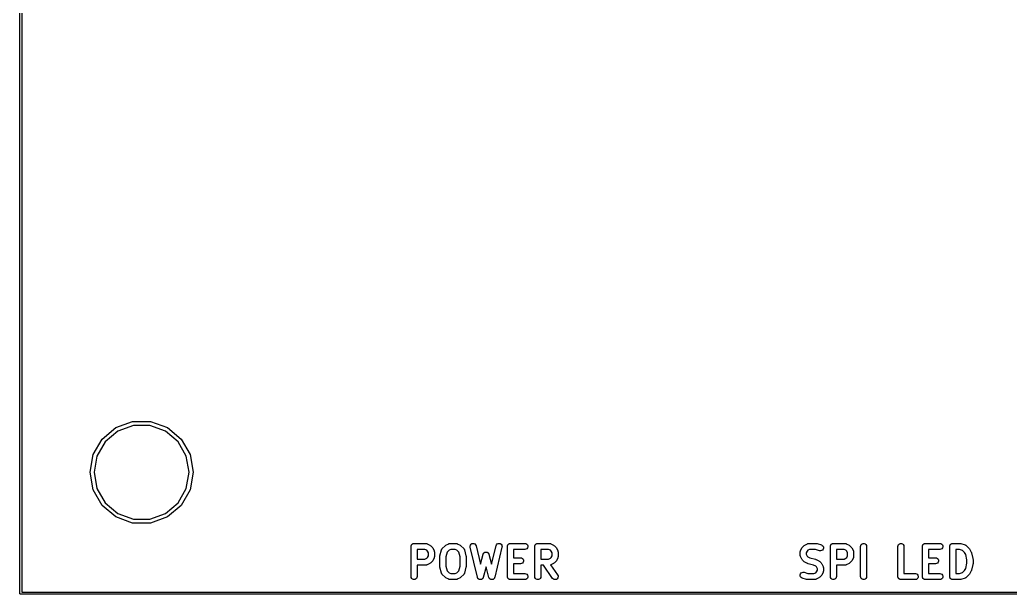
# Model space of a CAD drawing. Extents: x 21 to 201, y -164 to -39.
# Drawn here: x 20.95 to 70.14, y -164.05 to -135.54 of the extents above; entities that cross this region are included whole.
import ezdxf

# ---------------------------------------------------------------- set-up
doc = ezdxf.new("R2010")
doc.units = 0
doc.header["$MEASUREMENT"] = 0
doc.layers.add('BLACK', color=7, linetype='CONTINUOUS')

msp = doc.modelspace()

# ---------------------------------------------------------------- linework, layer by layer
at = {"layer": 'Black'}
for p, q in [((20.95, -164), (20.95, -39)), ((21.05, -39.05), (21.05, -163.95)), ((25.0372, -156.353), (25.7189, -155.781)), ((25.7189, -155.781), (26.5551, -155.477)), ((26.5898, -155.674), (25.8189, -155.954)), ((26.5551, -155.477), (27.4449, -155.477)), ((27.4102, -155.674), (26.5898, -155.674)), ((28.1811, -155.954), (27.4102, -155.674)), ((27.4449, -155.477), (28.2811, -155.781)), ((28.2811, -155.781), (28.9628, -156.353)), ((24.5923, -157.124), (25.0372, -156.353)), ((25.8189, -155.954), (25.1904, -156.482)), ((28.8096, -156.482), (28.1811, -155.954)), ((28.9628, -156.353), (29.4077, -157.124)), ((25.1904, -156.482), (24.7802, -157.192)), ((29.2198, -157.192), (28.8096, -156.482)), ((24.4378, -158), (24.5923, -157.124)), ((24.7802, -157.192), (24.6378, -158)), ((29.3622, -158), (29.2198, -157.192)), ((29.4077, -157.124), (29.5622, -158)), ((24.5923, -158.876), (24.4378, -158)), ((24.6378, -158), (24.7802, -158.808)), ((29.2198, -158.808), (29.3622, -158)), ((29.5622, -158), (29.4077, -158.876)), ((25.0372, -159.647), (24.5923, -158.876)), ((24.7802, -158.808), (25.1904, -159.518)), ((28.8096, -159.518), (29.2198, -158.808)), ((29.4077, -158.876), (28.9628, -159.647)), ((25.7189, -160.219), (25.0372, -159.647)), ((25.1904, -159.518), (25.8189, -160.046)), ((28.1811, -160.046), (28.8096, -159.518)), ((28.9628, -159.647), (28.2811, -160.219)), ((26.5551, -160.523), (25.7189, -160.219)), ((25.8189, -160.046), (26.5898, -160.326)), ((26.5898, -160.326), (27.4102, -160.326)), ((27.4102, -160.326), (28.1811, -160.046)), ((28.2811, -160.219), (27.4449, -160.523)), ((27.4449, -160.523), (26.5551, -160.523)), ((40.3857, -161.679), (40.388, -161.666)), ((40.3857, -163.179), (40.3857, -161.679)), ((40.388, -161.653), (40.3925, -161.64)), ((40.388, -161.666), (40.388, -161.653)), ((40.3925, -161.64), (40.3948, -161.627)), ((40.3948, -161.627), (40.4013, -161.616)), ((40.4013, -161.616), (40.4058, -161.604)), ((40.4058, -161.604), (40.4142, -161.594)), ((40.4142, -161.594), (40.4208, -161.582)), ((40.4208, -161.582), (40.4309, -161.574)), ((40.4309, -161.574), (40.4393, -161.564)), ((40.4393, -161.564), (40.4507, -161.557)), ((40.4507, -161.557), (40.4607, -161.549)), ((40.4607, -161.549), (40.473, -161.544)), ((40.473, -161.544), (40.4844, -161.538)), ((40.4844, -161.538), (40.4973, -161.535)), ((40.4973, -161.535), (40.5097, -161.531)), ((40.5097, -161.531), (40.5228, -161.531)), ((40.5228, -161.531), (40.5357, -161.529)), ((40.5357, -161.529), (41.1071, -161.529)), ((40.6857, -161.829), (40.6857, -162.314)), ((41.0717, -161.829), (40.6857, -161.829)), ((41.1611, -161.873), (41.0717, -161.829)), ((41.1071, -161.529), (41.1157, -161.53)), ((41.1157, -161.53), (41.1243, -161.53)), ((41.1243, -161.53), (41.1411, -161.535)), ((41.1411, -161.535), (41.1584, -161.538)), ((41.1584, -161.538), (41.1659, -161.542)), ((41.1659, -161.542), (41.1742, -161.544)), ((41.1742, -161.544), (41.3171, -161.616)), ((41.3171, -161.616), (41.3364, -161.63)), ((41.3364, -161.63), (41.3561, -161.644)), ((41.3561, -161.644), (41.4275, -161.715)), ((41.4275, -161.715), (41.4413, -161.735)), ((41.4413, -161.735), (41.4556, -161.754)), ((41.4556, -161.754), (41.527, -161.897)), ((41.896, -161.843), (41.8998, -161.829)), ((41.8998, -161.829), (41.9066, -161.82)), ((41.9066, -161.82), (41.9114, -161.809)), ((41.9114, -161.809), (41.9214, -161.799)), ((41.9214, -161.799), (41.9296, -161.787)), ((41.9296, -161.787), (42.0725, -161.644)), ((42.0725, -161.644), (42.0922, -161.63)), ((42.0922, -161.63), (42.1115, -161.616)), ((42.1115, -161.616), (42.2543, -161.544)), ((42.2543, -161.544), (42.2626, -161.542)), ((42.2626, -161.542), (42.2701, -161.538)), ((42.3568, -161.829), (42.2674, -161.873)), ((42.2701, -161.538), (42.2874, -161.535)), ((42.2874, -161.535), (42.3043, -161.53)), ((42.3043, -161.53), (42.3129, -161.53)), ((42.3129, -161.53), (42.3214, -161.529)), ((42.3214, -161.529), (42.6071, -161.529)), ((42.5717, -161.829), (42.3568, -161.829)), ((42.6611, -161.873), (42.5717, -161.829)), ((42.6071, -161.529), (42.6157, -161.53)), ((42.6157, -161.53), (42.6243, -161.53)), ((42.6243, -161.53), (42.6411, -161.535)), ((42.6411, -161.535), (42.6584, -161.538)), ((42.6584, -161.538), (42.6659, -161.542)), ((42.6659, -161.542), (42.6742, -161.544)), ((42.6742, -161.544), (42.8171, -161.616)), ((42.8171, -161.616), (42.8364, -161.63)), ((42.8364, -161.63), (42.8561, -161.644)), ((42.8561, -161.644), (42.9989, -161.787)), ((42.9989, -161.787), (43.0072, -161.799)), ((43.0072, -161.799), (43.0172, -161.809)), ((43.0172, -161.809), (43.022, -161.82)), ((43.022, -161.82), (43.0288, -161.829)), ((43.0288, -161.829), (43.0325, -161.843)), ((43.3153, -161.661), (43.3302, -161.611)), ((43.3184, -161.713), (43.3153, -161.661)), ((43.6755, -163.213), (43.3184, -161.713)), ((43.3302, -161.611), (43.3612, -161.57)), ((43.3612, -161.57), (43.4047, -161.541)), ((43.4047, -161.541), (43.4554, -161.529)), ((43.4554, -161.529), (43.5072, -161.535)), ((43.5072, -161.535), (43.5537, -161.558)), ((43.5537, -161.558), (43.5895, -161.596)), ((43.5895, -161.596), (43.6102, -161.644)), ((43.6102, -161.644), (43.8297, -162.566)), ((44.3846, -162.566), (44.6041, -161.644)), ((44.8959, -161.713), (44.5388, -163.213)), ((44.6041, -161.644), (44.6248, -161.596)), ((44.6248, -161.596), (44.6606, -161.558)), ((44.6606, -161.558), (44.7071, -161.535)), ((44.7071, -161.535), (44.7589, -161.529)), ((44.7589, -161.529), (44.8096, -161.541)), ((44.8096, -161.541), (44.853, -161.57)), ((44.853, -161.57), (44.8841, -161.611)), ((44.8841, -161.611), (44.899, -161.661)), ((44.899, -161.661), (44.8959, -161.713)), ((45.1714, -161.679), (45.1737, -161.666)), ((45.1714, -163.179), (45.1714, -161.679)), ((45.1737, -161.653), (45.1782, -161.64)), ((45.1737, -161.666), (45.1737, -161.653)), ((45.1782, -161.64), (45.1805, -161.627)), ((45.1805, -161.627), (45.187, -161.616)), ((45.187, -161.616), (45.1915, -161.604)), ((45.1915, -161.604), (45.2, -161.594)), ((45.2, -161.594), (45.2065, -161.582)), ((45.2065, -161.582), (45.2166, -161.574)), ((45.2166, -161.574), (45.225, -161.564)), ((45.225, -161.564), (45.2364, -161.557)), ((45.2364, -161.557), (45.2464, -161.549)), ((45.2464, -161.549), (45.2588, -161.544)), ((45.2588, -161.544), (45.2701, -161.538)), ((45.2701, -161.538), (45.2831, -161.535)), ((45.2831, -161.535), (45.2954, -161.531)), ((45.2954, -161.531), (45.3085, -161.531)), ((45.3085, -161.531), (45.3214, -161.529)), ((45.3214, -161.529), (46.0357, -161.529)), ((46.0357, -161.829), (45.4714, -161.829)), ((45.4714, -161.829), (45.4714, -162.243)), ((46.0357, -161.529), (46.087, -161.538)), ((46.087, -161.82), (46.0357, -161.829)), ((46.087, -161.538), (46.1321, -161.564)), ((46.1321, -161.793), (46.087, -161.82)), ((46.1321, -161.564), (46.1656, -161.604)), ((46.1656, -161.754), (46.1321, -161.793)), ((46.1656, -161.604), (46.1834, -161.653)), ((46.1834, -161.705), (46.1656, -161.754)), ((46.1834, -161.653), (46.1834, -161.705)), ((46.5286, -161.679), (46.5309, -161.666)), ((46.5286, -163.179), (46.5286, -161.679)), ((46.5309, -161.653), (46.5353, -161.64)), ((46.5309, -161.666), (46.5309, -161.653)), ((46.5353, -161.64), (46.5376, -161.627)), ((46.5376, -161.627), (46.5442, -161.616)), ((46.5442, -161.616), (46.5487, -161.604)), ((46.5487, -161.604), (46.5571, -161.594)), ((46.5571, -161.594), (46.5637, -161.582)), ((46.5637, -161.582), (46.5737, -161.574)), ((46.5737, -161.574), (46.5822, -161.564)), ((46.5822, -161.564), (46.5935, -161.557)), ((46.5935, -161.557), (46.6036, -161.549)), ((46.6036, -161.549), (46.6159, -161.544)), ((46.6159, -161.544), (46.6273, -161.538)), ((46.6273, -161.538), (46.6402, -161.535)), ((46.6402, -161.535), (46.6525, -161.531)), ((46.6525, -161.531), (46.6656, -161.531)), ((46.6656, -161.531), (46.6786, -161.529)), ((46.6786, -161.529), (47.25, -161.529)), ((46.8286, -161.829), (46.8286, -162.314)), ((47.2146, -161.829), (46.8286, -161.829)), ((47.304, -161.873), (47.2146, -161.829)), ((47.25, -161.529), (47.2585, -161.53)), ((47.2585, -161.53), (47.2672, -161.53)), ((47.2672, -161.53), (47.284, -161.535)), ((47.284, -161.535), (47.3013, -161.538)), ((47.3013, -161.538), (47.3088, -161.542)), ((47.3088, -161.542), (47.3171, -161.544)), ((47.3171, -161.544), (47.4599, -161.616)), ((47.4599, -161.616), (47.4792, -161.63)), ((47.4792, -161.63), (47.4989, -161.644)), ((47.4989, -161.644), (47.5704, -161.715)), ((47.5704, -161.715), (47.5841, -161.735)), ((47.5841, -161.735), (47.5984, -161.754)), ((47.5984, -161.754), (47.6699, -161.897)), ((59.723, -161.897), (59.7944, -161.754)), ((59.7944, -161.754), (59.8087, -161.735)), ((59.8087, -161.735), (59.8225, -161.715)), ((59.8225, -161.715), (59.8939, -161.644)), ((59.8939, -161.644), (59.9136, -161.63)), ((59.9136, -161.63), (59.9329, -161.616)), ((59.9329, -161.616), (60.0758, -161.544)), ((60.0758, -161.544), (60.0841, -161.542)), ((60.0841, -161.542), (60.0916, -161.538)), ((60.1783, -161.829), (60.0889, -161.873)), ((60.0916, -161.538), (60.1089, -161.535)), ((60.1089, -161.535), (60.1257, -161.53)), ((60.1257, -161.53), (60.1343, -161.53)), ((60.1343, -161.53), (60.1429, -161.529)), ((60.1429, -161.529), (60.5, -161.529)), ((60.4757, -161.829), (60.1783, -161.829)), ((60.6669, -161.892), (60.4757, -161.829)), ((60.5, -161.529), (60.5237, -161.533)), ((60.5237, -161.533), (60.5474, -161.536)), ((60.5474, -161.536), (60.7617, -161.608)), ((60.7617, -161.608), (60.8075, -161.633)), ((60.8075, -161.633), (60.8421, -161.671)), ((60.8462, -161.821), (60.8138, -161.862)), ((60.8421, -161.671), (60.8612, -161.72)), ((60.8627, -161.772), (60.8462, -161.821)), ((60.8612, -161.72), (60.8627, -161.772)), ((61.2071, -161.679), (61.2094, -161.666)), ((61.2071, -163.179), (61.2071, -161.679)), ((61.2094, -161.653), (61.2139, -161.64)), ((61.2094, -161.666), (61.2094, -161.653)), ((61.2139, -161.64), (61.2162, -161.627)), ((61.2162, -161.627), (61.2228, -161.616)), ((61.2228, -161.616), (61.2272, -161.604)), ((61.2272, -161.604), (61.2357, -161.594)), ((61.2357, -161.594), (61.2422, -161.582)), ((61.2422, -161.582), (61.2523, -161.574)), ((61.2523, -161.574), (61.2607, -161.564)), ((61.2607, -161.564), (61.2721, -161.557)), ((61.2721, -161.557), (61.2821, -161.549)), ((61.2821, -161.549), (61.2945, -161.544)), ((61.2945, -161.544), (61.3058, -161.538)), ((61.3058, -161.538), (61.3188, -161.535)), ((61.3188, -161.535), (61.3311, -161.531)), ((61.3311, -161.531), (61.3442, -161.531)), ((61.3442, -161.531), (61.3571, -161.529)), ((61.3571, -161.529), (61.9286, -161.529)), ((61.5071, -161.829), (61.5071, -162.314)), ((61.8932, -161.829), (61.5071, -161.829)), ((61.9826, -161.873), (61.8932, -161.829)), ((61.9286, -161.529), (61.9371, -161.53)), ((61.9371, -161.53), (61.9457, -161.53)), ((61.9457, -161.53), (61.9626, -161.535)), ((61.9626, -161.535), (61.9799, -161.538)), ((61.9799, -161.538), (61.9874, -161.542)), ((61.9874, -161.542), (61.9957, -161.544)), ((61.9957, -161.544), (62.1385, -161.616)), ((62.1385, -161.616), (62.1578, -161.63)), ((62.1578, -161.63), (62.1775, -161.644)), ((62.1775, -161.644), (62.2489, -161.715)), ((62.2489, -161.715), (62.2627, -161.735)), ((62.2627, -161.735), (62.277, -161.754)), ((62.277, -161.754), (62.3484, -161.897)), ((62.7071, -161.679), (62.7162, -161.627)), ((62.7071, -163.179), (62.7071, -161.679)), ((62.7162, -161.627), (62.7422, -161.582)), ((62.7422, -161.582), (62.7821, -161.549)), ((62.7821, -161.549), (62.8311, -161.531)), ((62.8311, -161.531), (62.8832, -161.531)), ((62.8832, -161.531), (62.9321, -161.549)), ((62.9321, -161.549), (62.972, -161.582)), ((62.972, -161.582), (62.9981, -161.627)), ((62.9981, -161.627), (63.0071, -161.679)), ((63.0071, -161.679), (63.0071, -163.179)), ((64.5643, -161.679), (64.5733, -161.627)), ((64.5643, -163.179), (64.5643, -161.679)), ((64.5733, -161.627), (64.5994, -161.582)), ((64.5994, -161.582), (64.6393, -161.549)), ((64.6393, -161.549), (64.6882, -161.531)), ((64.6882, -161.531), (64.7403, -161.531)), ((64.7403, -161.531), (64.7893, -161.549)), ((64.7893, -161.549), (64.8292, -161.582)), ((64.8292, -161.582), (64.8552, -161.627)), ((64.8552, -161.627), (64.8643, -161.679)), ((64.8643, -161.679), (64.8643, -163.029)), ((65.7786, -161.679), (65.7809, -161.666)), ((65.7786, -163.179), (65.7786, -161.679)), ((65.7809, -161.653), (65.7853, -161.64)), ((65.7809, -161.666), (65.7809, -161.653)), ((65.7853, -161.64), (65.7876, -161.627)), ((65.7876, -161.627), (65.7942, -161.616)), ((65.7942, -161.616), (65.7987, -161.604)), ((65.7987, -161.604), (65.8071, -161.594)), ((65.8071, -161.594), (65.8137, -161.582)), ((65.8137, -161.582), (65.8237, -161.574)), ((65.8237, -161.574), (65.8322, -161.564)), ((65.8322, -161.564), (65.8435, -161.557)), ((65.8435, -161.557), (65.8536, -161.549)), ((65.8536, -161.549), (65.8659, -161.544)), ((65.8659, -161.544), (65.8773, -161.538)), ((65.8773, -161.538), (65.8902, -161.535)), ((65.8902, -161.535), (65.9025, -161.531)), ((65.9025, -161.531), (65.9156, -161.531)), ((65.9156, -161.531), (65.9286, -161.529)), ((65.9286, -161.529), (66.6429, -161.529)), ((66.6429, -161.829), (66.0786, -161.829)), ((66.0786, -161.829), (66.0786, -162.243)), ((66.6429, -161.529), (66.6942, -161.538)), ((66.6942, -161.82), (66.6429, -161.829)), ((66.6942, -161.538), (66.7393, -161.564)), ((66.7393, -161.793), (66.6942, -161.82)), ((66.7393, -161.564), (66.7728, -161.604)), ((66.7728, -161.754), (66.7393, -161.793)), ((66.7728, -161.604), (66.7906, -161.653)), ((66.7906, -161.705), (66.7728, -161.754)), ((66.7906, -161.653), (66.7906, -161.705)), ((67.1357, -161.679), (67.138, -161.666)), ((67.1357, -163.179), (67.1357, -161.679)), ((67.138, -161.653), (67.1425, -161.64)), ((67.138, -161.666), (67.138, -161.653)), ((67.1425, -161.64), (67.1448, -161.627)), ((67.1448, -161.627), (67.1513, -161.616)), ((67.1513, -161.616), (67.1558, -161.604)), ((67.1558, -161.604), (67.1642, -161.594)), ((67.1642, -161.594), (67.1708, -161.582)), ((67.1708, -161.582), (67.1809, -161.574)), ((67.1809, -161.574), (67.1893, -161.564)), ((67.1893, -161.564), (67.2007, -161.557)), ((67.2007, -161.557), (67.2107, -161.549)), ((67.2107, -161.549), (67.223, -161.544)), ((67.223, -161.544), (67.2344, -161.538)), ((67.2344, -161.538), (67.2473, -161.535)), ((67.2473, -161.535), (67.2597, -161.531)), ((67.2597, -161.531), (67.2728, -161.531)), ((67.2728, -161.531), (67.2857, -161.529)), ((67.2857, -161.529), (67.6429, -161.529)), ((67.4357, -161.829), (67.4357, -163.029)), ((67.6185, -161.829), (67.4357, -161.829)), ((67.7761, -161.881), (67.6185, -161.829)), ((67.6429, -161.529), (67.6665, -161.533)), ((67.6665, -161.533), (67.6903, -161.536)), ((67.6903, -161.536), (67.9046, -161.608)), ((67.9046, -161.608), (67.9122, -161.612)), ((67.9122, -161.612), (67.9205, -161.614)), ((67.9205, -161.614), (67.9349, -161.624)), ((67.9349, -161.624), (67.9504, -161.633)), ((67.9504, -161.633), (67.9561, -161.639)), ((67.9561, -161.639), (67.9632, -161.644)), ((67.9632, -161.644), (68.1061, -161.787)), ((68.1061, -161.787), (68.1198, -161.806)), ((68.1198, -161.806), (68.1342, -161.826)), ((68.1342, -161.826), (68.2056, -161.969)), ((40.6857, -162.314), (41.0717, -162.314)), ((41.0717, -162.314), (41.1611, -162.27)), ((41.1981, -161.91), (41.1611, -161.873)), ((41.1611, -162.27), (41.1981, -162.233)), ((41.2429, -162), (41.1981, -161.91)), ((41.1981, -162.233), (41.2429, -162.143)), ((41.2429, -162.143), (41.2429, -162)), ((41.527, -162.246), (41.4556, -162.389)), ((41.527, -161.897), (41.5295, -161.905)), ((41.5295, -162.237), (41.527, -162.246)), ((41.5295, -161.905), (41.5338, -161.913)), ((41.5338, -162.23), (41.5295, -162.237)), ((41.5338, -161.913), (41.5369, -161.93)), ((41.5369, -162.213), (41.5338, -162.23)), ((41.5369, -161.93), (41.5419, -161.947)), ((41.5419, -162.196), (41.5369, -162.213)), ((41.5419, -161.947), (41.5414, -161.956)), ((41.5414, -161.956), (41.5429, -161.964)), ((41.5429, -162.179), (41.5414, -162.187)), ((41.5414, -162.187), (41.5419, -162.196)), ((41.5429, -161.964), (41.5429, -162.179)), ((41.8143, -162.179), (41.8175, -162.16)), ((41.8143, -162.679), (41.8143, -162.179)), ((41.8175, -162.16), (41.8188, -162.142)), ((41.8188, -162.142), (41.8902, -161.856)), ((41.8902, -161.856), (41.896, -161.843)), ((42.1712, -161.97), (42.1143, -162.197)), ((42.1143, -162.197), (42.1143, -162.66)), ((42.2674, -161.873), (42.1712, -161.97)), ((42.7574, -161.97), (42.6611, -161.873)), ((42.8143, -162.197), (42.7574, -161.97)), ((42.8143, -162.66), (42.8143, -162.197)), ((43.0325, -161.843), (43.0384, -161.856)), ((43.0384, -161.856), (43.1098, -162.142)), ((43.1098, -162.142), (43.1111, -162.16)), ((43.1111, -162.16), (43.1143, -162.179)), ((43.1143, -162.179), (43.1143, -162.679)), ((43.8297, -162.566), (43.9622, -162.068)), ((43.9622, -162.068), (43.9678, -162.056)), ((43.9678, -162.056), (43.9713, -162.044)), ((43.9713, -162.044), (43.9787, -162.033)), ((43.9787, -162.033), (43.9842, -162.021)), ((43.9842, -162.021), (43.9936, -162.012)), ((43.9936, -162.012), (44.0012, -162.001)), ((44.0012, -162.001), (44.0118, -161.994)), ((44.0118, -161.994), (44.021, -161.984)), ((44.021, -161.984), (44.033, -161.979)), ((44.033, -161.979), (44.0439, -161.971)), ((44.0439, -161.971), (44.0564, -161.968)), ((44.0564, -161.968), (44.0681, -161.962)), ((44.0681, -161.962), (44.0814, -161.961)), ((44.0814, -161.961), (44.0942, -161.958)), ((44.0942, -161.958), (44.1071, -161.959)), ((44.1071, -161.959), (44.12, -161.958)), ((44.12, -161.958), (44.1329, -161.961)), ((44.1329, -161.961), (44.1461, -161.962)), ((44.1461, -161.962), (44.1579, -161.968)), ((44.1579, -161.968), (44.1704, -161.971)), ((44.1704, -161.971), (44.1813, -161.979)), ((44.1813, -161.979), (44.1933, -161.984)), ((44.1933, -161.984), (44.2025, -161.994)), ((44.2025, -161.994), (44.2131, -162.001)), ((44.2131, -162.001), (44.2207, -162.012)), ((44.2207, -162.012), (44.2301, -162.021)), ((44.2301, -162.021), (44.2356, -162.033)), ((44.2356, -162.033), (44.243, -162.044)), ((44.243, -162.044), (44.2465, -162.056)), ((44.2465, -162.056), (44.2521, -162.068)), ((44.2521, -162.068), (44.3846, -162.566)), ((45.4714, -162.243), (45.8214, -162.243)), ((45.8214, -162.243), (45.8727, -162.252)), ((45.8727, -162.252), (45.9178, -162.278)), ((45.9178, -162.278), (45.9513, -162.318)), ((45.9513, -162.318), (45.9691, -162.367)), ((46.8286, -162.314), (47.2146, -162.314)), ((47.2146, -162.314), (47.304, -162.27)), ((47.341, -161.91), (47.304, -161.873)), ((47.304, -162.27), (47.341, -162.233)), ((47.3857, -162), (47.341, -161.91)), ((47.341, -162.233), (47.3857, -162.143)), ((47.3857, -162.143), (47.3857, -162)), ((47.6699, -162.246), (47.5984, -162.389)), ((47.6699, -161.897), (47.6723, -161.905)), ((47.6723, -162.237), (47.6699, -162.246)), ((47.6723, -161.905), (47.6767, -161.913)), ((47.6767, -162.23), (47.6723, -162.237)), ((47.6767, -161.913), (47.6797, -161.93)), ((47.6797, -162.213), (47.6767, -162.23)), ((47.6797, -161.93), (47.6847, -161.947)), ((47.6847, -162.196), (47.6797, -162.213)), ((47.6847, -161.947), (47.6842, -161.956)), ((47.6842, -161.956), (47.6857, -161.964)), ((47.6857, -162.179), (47.6842, -162.187)), ((47.6842, -162.187), (47.6847, -162.196)), ((47.6857, -161.964), (47.6857, -162.179)), ((59.7071, -161.964), (59.7086, -161.956)), ((59.7071, -162.107), (59.7071, -161.964)), ((59.7086, -162.116), (59.7071, -162.107)), ((59.7081, -161.947), (59.7131, -161.93)), ((59.7086, -161.956), (59.7081, -161.947)), ((59.7081, -162.124), (59.7086, -162.116)), ((59.7131, -162.141), (59.7081, -162.124)), ((59.7131, -161.93), (59.7162, -161.913)), ((59.7162, -162.158), (59.7131, -162.141)), ((59.7162, -161.913), (59.7205, -161.905)), ((59.7205, -162.166), (59.7162, -162.158)), ((59.7205, -161.905), (59.723, -161.897)), ((59.723, -162.174), (59.7205, -162.166)), ((59.7944, -162.317), (59.723, -162.174)), ((59.8087, -162.336), (59.7944, -162.317)), ((60.0519, -161.91), (60.0071, -162)), ((60.0071, -162), (60.0071, -162.072)), ((60.0071, -162.072), (60.0519, -162.161)), ((60.0889, -161.873), (60.0519, -161.91)), ((60.0519, -162.161), (60.0889, -162.198)), ((60.0889, -162.198), (60.1952, -162.251)), ((60.1952, -162.251), (60.465, -162.319)), ((60.465, -162.319), (60.4799, -162.325)), ((60.7184, -161.9), (60.6669, -161.892)), ((60.7694, -161.889), (60.7184, -161.9)), ((60.8138, -161.862), (60.7694, -161.889)), ((61.5071, -162.314), (61.8932, -162.314)), ((61.8932, -162.314), (61.9826, -162.27)), ((62.0196, -161.91), (61.9826, -161.873)), ((61.9826, -162.27), (62.0196, -162.233)), ((62.0643, -162), (62.0196, -161.91)), ((62.0196, -162.233), (62.0643, -162.143)), ((62.0643, -162.143), (62.0643, -162)), ((62.3484, -162.246), (62.277, -162.389)), ((62.3484, -161.897), (62.3509, -161.905)), ((62.3509, -162.237), (62.3484, -162.246)), ((62.3509, -161.905), (62.3552, -161.913)), ((62.3552, -162.23), (62.3509, -162.237)), ((62.3552, -161.913), (62.3583, -161.93)), ((62.3583, -162.213), (62.3552, -162.23)), ((62.3583, -161.93), (62.3633, -161.947)), ((62.3633, -162.196), (62.3583, -162.213)), ((62.3633, -161.947), (62.3628, -161.956)), ((62.3628, -161.956), (62.3643, -161.964)), ((62.3643, -162.179), (62.3628, -162.187)), ((62.3628, -162.187), (62.3633, -162.196)), ((62.3643, -161.964), (62.3643, -162.179)), ((66.0786, -162.243), (66.4286, -162.243)), ((66.4286, -162.243), (66.4799, -162.252)), ((66.4799, -162.252), (66.525, -162.278)), ((66.525, -162.278), (66.5585, -162.318)), ((66.5585, -162.318), (66.5763, -162.367)), ((67.8767, -161.982), (67.7761, -161.881)), ((67.9299, -162.088), (67.8767, -161.982)), ((67.9929, -162.34), (67.9299, -162.088)), ((68.2056, -161.969), (68.2103, -161.984)), ((68.2103, -161.984), (68.2169, -161.999)), ((68.2169, -161.999), (68.2884, -162.285)), ((68.2884, -162.285), (68.2897, -162.303)), ((68.2897, -162.303), (68.2929, -162.321)), ((68.2929, -162.321), (68.2929, -162.536)), ((41.1071, -162.614), (40.6857, -162.614)), ((40.6857, -162.614), (40.6857, -163.179)), ((41.1157, -162.613), (41.1071, -162.614)), ((41.1243, -162.613), (41.1157, -162.613)), ((41.1411, -162.608), (41.1243, -162.613)), ((41.1584, -162.605), (41.1411, -162.608)), ((41.1659, -162.601), (41.1584, -162.605)), ((41.1742, -162.598), (41.1659, -162.601)), ((41.3171, -162.527), (41.1742, -162.598)), ((41.3364, -162.513), (41.3171, -162.527)), ((41.3561, -162.499), (41.3364, -162.513)), ((41.4275, -162.427), (41.3561, -162.499)), ((41.4413, -162.408), (41.4275, -162.427)), ((41.4556, -162.389), (41.4413, -162.408)), ((41.8175, -162.697), (41.8143, -162.679)), ((41.8188, -162.715), (41.8175, -162.697)), ((41.8902, -163.001), (41.8188, -162.715)), ((42.1143, -162.66), (42.1712, -162.888)), ((42.7574, -162.888), (42.8143, -162.66)), ((43.1098, -162.715), (43.0384, -163.001)), ((43.1111, -162.697), (43.1098, -162.715)), ((43.1143, -162.679), (43.1111, -162.697)), ((44.1071, -162.689), (43.9664, -163.217)), ((44.2479, -163.217), (44.1071, -162.689)), ((45.8214, -162.543), (45.4714, -162.543)), ((45.4714, -162.543), (45.4714, -163.029)), ((45.8727, -162.534), (45.8214, -162.543)), ((45.9178, -162.508), (45.8727, -162.534)), ((45.9513, -162.468), (45.9178, -162.508)), ((45.9691, -162.419), (45.9513, -162.468)), ((45.9691, -162.367), (45.9691, -162.419)), ((46.9576, -162.614), (46.8286, -162.614)), ((46.8286, -162.614), (46.8286, -163.179)), ((47.4128, -163.265), (46.9576, -162.614)), ((47.3171, -162.598), (47.3135, -162.6)), ((47.3135, -162.6), (47.6586, -163.093)), ((47.4599, -162.527), (47.3171, -162.598)), ((47.4792, -162.513), (47.4599, -162.527)), ((47.4989, -162.499), (47.4792, -162.513)), ((47.5704, -162.427), (47.4989, -162.499)), ((47.5841, -162.408), (47.5704, -162.427)), ((47.5984, -162.389), (47.5841, -162.408)), ((59.8225, -162.356), (59.8087, -162.336)), ((59.8939, -162.427), (59.8225, -162.356)), ((59.9136, -162.441), (59.8939, -162.427)), ((59.9329, -162.456), (59.9136, -162.441)), ((60.0758, -162.527), (59.9329, -162.456)), ((60.0915, -162.532), (60.0758, -162.527)), ((60.1065, -162.538), (60.0915, -162.532)), ((60.3762, -162.606), (60.1065, -162.538)), ((60.4826, -162.659), (60.3762, -162.606)), ((60.4799, -162.325), (60.4957, -162.33)), ((60.5196, -162.696), (60.4826, -162.659)), ((60.4957, -162.33), (60.6385, -162.402)), ((60.5643, -162.785), (60.5196, -162.696)), ((60.5643, -162.857), (60.5643, -162.785)), ((60.6385, -162.402), (60.6578, -162.416)), ((60.6578, -162.416), (60.6775, -162.43)), ((60.6775, -162.43), (60.7489, -162.501)), ((60.7489, -162.501), (60.7627, -162.521)), ((60.7627, -162.521), (60.777, -162.54)), ((60.777, -162.54), (60.8484, -162.683)), ((60.8484, -162.683), (60.8509, -162.691)), ((60.8509, -162.691), (60.8552, -162.699)), ((60.8552, -162.699), (60.8583, -162.716)), ((60.8583, -162.716), (60.8633, -162.733)), ((60.8633, -162.733), (60.8628, -162.741)), ((60.8628, -162.741), (60.8643, -162.75)), ((60.8643, -162.75), (60.8643, -162.893)), ((61.9286, -162.614), (61.5071, -162.614)), ((61.5071, -162.614), (61.5071, -163.179)), ((61.9371, -162.613), (61.9286, -162.614)), ((61.9457, -162.613), (61.9371, -162.613)), ((61.9626, -162.608), (61.9457, -162.613)), ((61.9799, -162.605), (61.9626, -162.608)), ((61.9874, -162.601), (61.9799, -162.605)), ((61.9957, -162.598), (61.9874, -162.601)), ((62.1385, -162.527), (61.9957, -162.598)), ((62.1578, -162.513), (62.1385, -162.527)), ((62.1775, -162.499), (62.1578, -162.513)), ((62.2489, -162.427), (62.1775, -162.499)), ((62.2627, -162.408), (62.2489, -162.427)), ((62.277, -162.389), (62.2627, -162.408)), ((66.4286, -162.543), (66.0786, -162.543)), ((66.0786, -162.543), (66.0786, -163.029)), ((66.4799, -162.534), (66.4286, -162.543)), ((66.525, -162.508), (66.4799, -162.534)), ((66.5585, -162.468), (66.525, -162.508)), ((66.5763, -162.419), (66.5585, -162.468)), ((66.5763, -162.367), (66.5763, -162.419)), ((67.8767, -162.875), (67.9299, -162.769)), ((67.9299, -162.769), (67.9929, -162.517)), ((67.9929, -162.517), (67.9929, -162.34)), ((68.2884, -162.572), (68.2169, -162.858)), ((68.2897, -162.554), (68.2884, -162.572)), ((68.2929, -162.536), (68.2897, -162.554)), ((40.3948, -163.23), (40.3857, -163.179)), ((40.4208, -163.275), (40.3948, -163.23)), ((40.4607, -163.308), (40.4208, -163.275)), ((40.6506, -163.275), (40.6107, -163.308)), ((40.6767, -163.23), (40.6506, -163.275)), ((40.6857, -163.179), (40.6767, -163.23)), ((41.896, -163.014), (41.8902, -163.001)), ((41.8998, -163.028), (41.896, -163.014)), ((41.9066, -163.037), (41.8998, -163.028)), ((41.9114, -163.048), (41.9066, -163.037)), ((41.9214, -163.059), (41.9114, -163.048)), ((41.9296, -163.07), (41.9214, -163.059)), ((42.0725, -163.213), (41.9296, -163.07)), ((42.0922, -163.227), (42.0725, -163.213)), ((42.1115, -163.241), (42.0922, -163.227)), ((42.2543, -163.313), (42.1115, -163.241)), ((42.1712, -162.888), (42.2674, -162.984)), ((42.2674, -162.984), (42.3568, -163.029)), ((42.3568, -163.029), (42.5717, -163.029)), ((42.5717, -163.029), (42.6611, -162.984)), ((42.6611, -162.984), (42.7574, -162.888)), ((42.8171, -163.241), (42.6742, -163.313)), ((42.8364, -163.227), (42.8171, -163.241)), ((42.8561, -163.213), (42.8364, -163.227)), ((42.9989, -163.07), (42.8561, -163.213)), ((43.0072, -163.059), (42.9989, -163.07)), ((43.0172, -163.048), (43.0072, -163.059)), ((43.022, -163.037), (43.0172, -163.048)), ((43.0288, -163.028), (43.022, -163.037)), ((43.0325, -163.014), (43.0288, -163.028)), ((43.0384, -163.001), (43.0325, -163.014)), ((43.6816, -163.227), (43.6755, -163.213)), ((43.6856, -163.242), (43.6816, -163.227)), ((43.6918, -163.251), (43.6856, -163.242)), ((43.6962, -163.261), (43.6918, -163.251)), ((43.7067, -163.272), (43.6962, -163.261)), ((43.7155, -163.285), (43.7067, -163.272)), ((43.7245, -163.291), (43.7155, -163.285)), ((43.732, -163.299), (43.7245, -163.291)), ((43.7457, -163.306), (43.732, -163.299)), ((43.7582, -163.315), (43.7457, -163.306)), ((43.9076, -163.301), (43.8938, -163.308)), ((43.9153, -163.294), (43.9076, -163.301)), ((43.9245, -163.288), (43.9153, -163.294)), ((43.9336, -163.275), (43.9245, -163.288)), ((43.9444, -163.264), (43.9336, -163.275)), ((43.949, -163.255), (43.9444, -163.264)), ((43.9555, -163.246), (43.949, -163.255)), ((43.9599, -163.231), (43.9555, -163.246)), ((43.9664, -163.217), (43.9599, -163.231)), ((44.2544, -163.231), (44.2479, -163.217)), ((44.2587, -163.246), (44.2544, -163.231)), ((44.2653, -163.255), (44.2587, -163.246)), ((44.2699, -163.264), (44.2653, -163.255)), ((44.2807, -163.275), (44.2699, -163.264)), ((44.2898, -163.288), (44.2807, -163.275)), ((44.2989, -163.294), (44.2898, -163.288)), ((44.3067, -163.301), (44.2989, -163.294)), ((44.3205, -163.308), (44.3067, -163.301)), ((44.4686, -163.306), (44.4561, -163.315)), ((44.4823, -163.299), (44.4686, -163.306)), ((44.4898, -163.291), (44.4823, -163.299)), ((44.4988, -163.285), (44.4898, -163.291)), ((44.5076, -163.272), (44.4988, -163.285)), ((44.5181, -163.261), (44.5076, -163.272)), ((44.5224, -163.251), (44.5181, -163.261)), ((44.5287, -163.242), (44.5224, -163.251)), ((44.5327, -163.227), (44.5287, -163.242)), ((44.5388, -163.213), (44.5327, -163.227)), ((45.1737, -163.191), (45.1714, -163.179)), ((45.1737, -163.205), (45.1737, -163.191)), ((45.1782, -163.217), (45.1737, -163.205)), ((45.1805, -163.23), (45.1782, -163.217)), ((45.187, -163.241), (45.1805, -163.23)), ((45.1915, -163.254), (45.187, -163.241)), ((45.2, -163.264), (45.1915, -163.254)), ((45.2065, -163.275), (45.2, -163.264)), ((45.2166, -163.283), (45.2065, -163.275)), ((45.225, -163.293), (45.2166, -163.283)), ((45.2364, -163.3), (45.225, -163.293)), ((45.2464, -163.308), (45.2364, -163.3)), ((45.4714, -163.029), (46.0357, -163.029)), ((46.0357, -163.029), (46.087, -163.038)), ((46.087, -163.038), (46.1321, -163.064)), ((46.1321, -163.293), (46.087, -163.32)), ((46.1321, -163.064), (46.1656, -163.104)), ((46.1656, -163.254), (46.1321, -163.293)), ((46.1656, -163.104), (46.1834, -163.153)), ((46.1834, -163.205), (46.1656, -163.254)), ((46.1834, -163.153), (46.1834, -163.205)), ((46.5376, -163.23), (46.5286, -163.179)), ((46.5637, -163.275), (46.5376, -163.23)), ((46.6036, -163.308), (46.5637, -163.275)), ((46.7935, -163.275), (46.7536, -163.308)), ((46.8195, -163.23), (46.7935, -163.275)), ((46.8286, -163.179), (46.8195, -163.23)), ((47.4497, -163.301), (47.4128, -163.265)), ((47.4969, -163.323), (47.4497, -163.301)), ((47.6418, -163.285), (47.5991, -163.315)), ((47.6717, -163.242), (47.6418, -163.285)), ((47.6586, -163.093), (47.6806, -163.14)), ((47.6851, -163.192), (47.6717, -163.242)), ((47.6806, -163.14), (47.6851, -163.192)), ((59.7088, -163.085), (59.7252, -163.036)), ((59.7102, -163.137), (59.7088, -163.085)), ((59.7293, -163.186), (59.7102, -163.137)), ((59.7252, -163.036), (59.7576, -162.995)), ((59.7639, -163.225), (59.7293, -163.186)), ((59.7576, -162.995), (59.802, -162.968)), ((59.8097, -163.249), (59.7639, -163.225)), ((59.802, -162.968), (59.853, -162.957)), ((60.024, -163.321), (59.8097, -163.249)), ((59.853, -162.957), (59.9046, -162.965)), ((59.9046, -162.965), (60.0958, -163.029)), ((60.0958, -163.029), (60.3932, -163.029)), ((60.3932, -163.029), (60.4826, -162.984)), ((60.4826, -162.984), (60.5196, -162.947)), ((60.6385, -163.241), (60.4957, -163.313)), ((60.5196, -162.947), (60.5643, -162.857)), ((60.6578, -163.227), (60.6385, -163.241)), ((60.6775, -163.213), (60.6578, -163.227)), ((60.7489, -163.142), (60.6775, -163.213)), ((60.7627, -163.122), (60.7489, -163.142)), ((60.777, -163.103), (60.7627, -163.122)), ((60.8484, -162.96), (60.777, -163.103)), ((60.8509, -162.952), (60.8484, -162.96)), ((60.8552, -162.944), (60.8509, -162.952)), ((60.8583, -162.927), (60.8552, -162.944)), ((60.8633, -162.91), (60.8583, -162.927)), ((60.8643, -162.893), (60.8628, -162.901)), ((60.8628, -162.901), (60.8633, -162.91)), ((61.2162, -163.23), (61.2071, -163.179)), ((61.2422, -163.275), (61.2162, -163.23)), ((61.2821, -163.308), (61.2422, -163.275)), ((61.472, -163.275), (61.4321, -163.308)), ((61.4981, -163.23), (61.472, -163.275)), ((61.5071, -163.179), (61.4981, -163.23)), ((62.7162, -163.23), (62.7071, -163.179)), ((62.7422, -163.275), (62.7162, -163.23)), ((62.7821, -163.308), (62.7422, -163.275)), ((62.972, -163.275), (62.9321, -163.308)), ((62.9981, -163.23), (62.972, -163.275)), ((63.0071, -163.179), (62.9981, -163.23)), ((64.5666, -163.191), (64.5643, -163.179)), ((64.5666, -163.205), (64.5666, -163.191)), ((64.5711, -163.217), (64.5666, -163.205)), ((64.5733, -163.23), (64.5711, -163.217)), ((64.5799, -163.241), (64.5733, -163.23)), ((64.5844, -163.254), (64.5799, -163.241)), ((64.5928, -163.264), (64.5844, -163.254)), ((64.5994, -163.275), (64.5928, -163.264)), ((64.6094, -163.283), (64.5994, -163.275)), ((64.6179, -163.293), (64.6094, -163.283)), ((64.6292, -163.3), (64.6179, -163.293)), ((64.6393, -163.308), (64.6292, -163.3)), ((64.8643, -163.029), (65.4286, -163.029)), ((65.4286, -163.029), (65.4799, -163.038)), ((65.4799, -163.038), (65.525, -163.064)), ((65.525, -163.293), (65.4799, -163.32)), ((65.525, -163.064), (65.5585, -163.104)), ((65.5585, -163.254), (65.525, -163.293)), ((65.5585, -163.104), (65.5763, -163.153)), ((65.5763, -163.205), (65.5585, -163.254)), ((65.5763, -163.153), (65.5763, -163.205)), ((65.7809, -163.191), (65.7786, -163.179)), ((65.7809, -163.205), (65.7809, -163.191)), ((65.7853, -163.217), (65.7809, -163.205)), ((65.7876, -163.23), (65.7853, -163.217)), ((65.7942, -163.241), (65.7876, -163.23)), ((65.7987, -163.254), (65.7942, -163.241)), ((65.8071, -163.264), (65.7987, -163.254)), ((65.8137, -163.275), (65.8071, -163.264)), ((65.8237, -163.283), (65.8137, -163.275)), ((65.8322, -163.293), (65.8237, -163.283)), ((65.8435, -163.3), (65.8322, -163.293)), ((65.8536, -163.308), (65.8435, -163.3)), ((66.0786, -163.029), (66.6429, -163.029)), ((66.6429, -163.029), (66.6942, -163.038)), ((66.6942, -163.038), (66.7393, -163.064)), ((66.7393, -163.293), (66.6942, -163.32)), ((66.7393, -163.064), (66.7728, -163.104)), ((66.7728, -163.254), (66.7393, -163.293)), ((66.7728, -163.104), (66.7906, -163.153)), ((66.7906, -163.205), (66.7728, -163.254)), ((66.7906, -163.153), (66.7906, -163.205)), ((67.138, -163.191), (67.1357, -163.179)), ((67.138, -163.205), (67.138, -163.191)), ((67.1425, -163.217), (67.138, -163.205)), ((67.1448, -163.23), (67.1425, -163.217)), ((67.1513, -163.241), (67.1448, -163.23)), ((67.1558, -163.254), (67.1513, -163.241)), ((67.1642, -163.264), (67.1558, -163.254)), ((67.1708, -163.275), (67.1642, -163.264)), ((67.1809, -163.283), (67.1708, -163.275)), ((67.1893, -163.293), (67.1809, -163.283)), ((67.2007, -163.3), (67.1893, -163.293)), ((67.2107, -163.308), (67.2007, -163.3)), ((67.4357, -163.029), (67.6185, -163.029)), ((67.6185, -163.029), (67.7761, -162.976)), ((67.9046, -163.249), (67.6903, -163.321)), ((67.7761, -162.976), (67.8767, -162.875)), ((67.9122, -163.245), (67.9046, -163.249)), ((67.9205, -163.243), (67.9122, -163.245)), ((67.9349, -163.233), (67.9205, -163.243)), ((67.9504, -163.225), (67.9349, -163.233)), ((67.9561, -163.218), (67.9504, -163.225)), ((67.9632, -163.213), (67.9561, -163.218)), ((68.1061, -163.07), (67.9632, -163.213)), ((68.1198, -163.051), (68.1061, -163.07)), ((68.1342, -163.031), (68.1198, -163.051)), ((68.2056, -162.889), (68.1342, -163.031)), ((68.2103, -162.873), (68.2056, -162.889)), ((68.2169, -162.858), (68.2103, -162.873)), ((40.5097, -163.326), (40.4607, -163.308)), ((40.5618, -163.326), (40.5097, -163.326)), ((40.6107, -163.308), (40.5618, -163.326)), ((42.2626, -163.315), (42.2543, -163.313)), ((42.2701, -163.32), (42.2626, -163.315)), ((42.2874, -163.323), (42.2701, -163.32)), ((42.3043, -163.328), (42.2874, -163.323)), ((42.3129, -163.327), (42.3043, -163.328)), ((42.3214, -163.329), (42.3129, -163.327)), ((42.6071, -163.329), (42.3214, -163.329)), ((42.6157, -163.327), (42.6071, -163.329)), ((42.6243, -163.328), (42.6157, -163.327)), ((42.6411, -163.323), (42.6243, -163.328)), ((42.6584, -163.32), (42.6411, -163.323)), ((42.6659, -163.315), (42.6584, -163.32)), ((42.6742, -163.313), (42.6659, -163.315)), ((43.7688, -163.317), (43.7582, -163.315)), ((43.7786, -163.322), (43.7688, -163.317)), ((43.7938, -163.324), (43.7786, -163.322)), ((43.8085, -163.328), (43.7938, -163.324)), ((43.8194, -163.327), (43.8085, -163.328)), ((43.8303, -163.328), (43.8194, -163.327)), ((43.8452, -163.325), (43.8303, -163.328)), ((43.8604, -163.323), (43.8452, -163.325)), ((43.8703, -163.319), (43.8604, -163.323)), ((43.881, -163.316), (43.8703, -163.319)), ((43.8938, -163.308), (43.881, -163.316)), ((44.3333, -163.316), (44.3205, -163.308)), ((44.3439, -163.319), (44.3333, -163.316)), ((44.3539, -163.323), (44.3439, -163.319)), ((44.3691, -163.325), (44.3539, -163.323)), ((44.384, -163.328), (44.3691, -163.325)), ((44.3948, -163.327), (44.384, -163.328)), ((44.4058, -163.328), (44.3948, -163.327)), ((44.4205, -163.324), (44.4058, -163.328)), ((44.4357, -163.322), (44.4205, -163.324)), ((44.4455, -163.317), (44.4357, -163.322)), ((44.4561, -163.315), (44.4455, -163.317)), ((45.2588, -163.313), (45.2464, -163.308)), ((45.2701, -163.32), (45.2588, -163.313)), ((45.2831, -163.322), (45.2701, -163.32)), ((45.2954, -163.326), (45.2831, -163.322)), ((45.3085, -163.326), (45.2954, -163.326)), ((45.3214, -163.329), (45.3085, -163.326)), ((46.0357, -163.329), (45.3214, -163.329)), ((46.087, -163.32), (46.0357, -163.329)), ((46.6525, -163.326), (46.6036, -163.308)), ((46.7046, -163.326), (46.6525, -163.326)), ((46.7536, -163.308), (46.7046, -163.326)), ((47.5488, -163.328), (47.4969, -163.323)), ((47.5991, -163.315), (47.5488, -163.328)), ((60.0478, -163.324), (60.024, -163.321)), ((60.0714, -163.329), (60.0478, -163.324)), ((60.4286, -163.329), (60.0714, -163.329)), ((60.4371, -163.327), (60.4286, -163.329)), ((60.4457, -163.328), (60.4371, -163.327)), ((60.4626, -163.323), (60.4457, -163.328)), ((60.4799, -163.32), (60.4626, -163.323)), ((60.4874, -163.315), (60.4799, -163.32)), ((60.4957, -163.313), (60.4874, -163.315)), ((61.3311, -163.326), (61.2821, -163.308)), ((61.3832, -163.326), (61.3311, -163.326)), ((61.4321, -163.308), (61.3832, -163.326)), ((62.8311, -163.326), (62.7821, -163.308)), ((62.8832, -163.326), (62.8311, -163.326)), ((62.9321, -163.308), (62.8832, -163.326)), ((64.6516, -163.313), (64.6393, -163.308)), ((64.663, -163.32), (64.6516, -163.313)), ((64.6759, -163.322), (64.663, -163.32)), ((64.6882, -163.326), (64.6759, -163.322)), ((64.7014, -163.326), (64.6882, -163.326)), ((64.7143, -163.329), (64.7014, -163.326)), ((65.4286, -163.329), (64.7143, -163.329)), ((65.4799, -163.32), (65.4286, -163.329)), ((65.8659, -163.313), (65.8536, -163.308)), ((65.8773, -163.32), (65.8659, -163.313)), ((65.8902, -163.322), (65.8773, -163.32)), ((65.9025, -163.326), (65.8902, -163.322)), ((65.9156, -163.326), (65.9025, -163.326)), ((65.9286, -163.329), (65.9156, -163.326)), ((66.6429, -163.329), (65.9286, -163.329)), ((66.6942, -163.32), (66.6429, -163.329)), ((67.223, -163.313), (67.2107, -163.308)), ((67.2344, -163.32), (67.223, -163.313)), ((67.2473, -163.322), (67.2344, -163.32)), ((67.2597, -163.326), (67.2473, -163.322)), ((67.2728, -163.326), (67.2597, -163.326)), ((67.2857, -163.329), (67.2728, -163.326)), ((67.6429, -163.329), (67.2857, -163.329)), ((67.6665, -163.324), (67.6429, -163.329)), ((67.6903, -163.321), (67.6665, -163.324)), ((20.9508, -164.004), (20.95, -164)), ((20.9508, -164.009), (20.9508, -164.004)), ((20.9523, -164.013), (20.9508, -164.009)), ((20.953, -164.017), (20.9523, -164.013)), ((20.9552, -164.021), (20.953, -164.017)), ((20.9567, -164.025), (20.9552, -164.021)), ((20.9595, -164.028), (20.9567, -164.025)), ((20.9617, -164.032), (20.9595, -164.028)), ((20.965, -164.035), (20.9617, -164.032)), ((20.9679, -164.038), (20.965, -164.035)), ((20.9716, -164.04), (20.9679, -164.038)), ((20.975, -164.043), (20.9716, -164.04)), ((20.9791, -164.045), (20.975, -164.043)), ((20.9829, -164.047), (20.9791, -164.045)), ((20.9872, -164.048), (20.9829, -164.047)), ((20.9913, -164.049), (20.9872, -164.048)), ((20.9957, -164.049), (20.9913, -164.049)), ((21, -164.05), (20.9957, -164.049)), ((201, -164.05), (21, -164.05)), ((21.05, -163.95), (200.95, -163.95))]:
    msp.add_line(p, q, dxfattribs=at)

doc.saveas('drawing.dxf')
